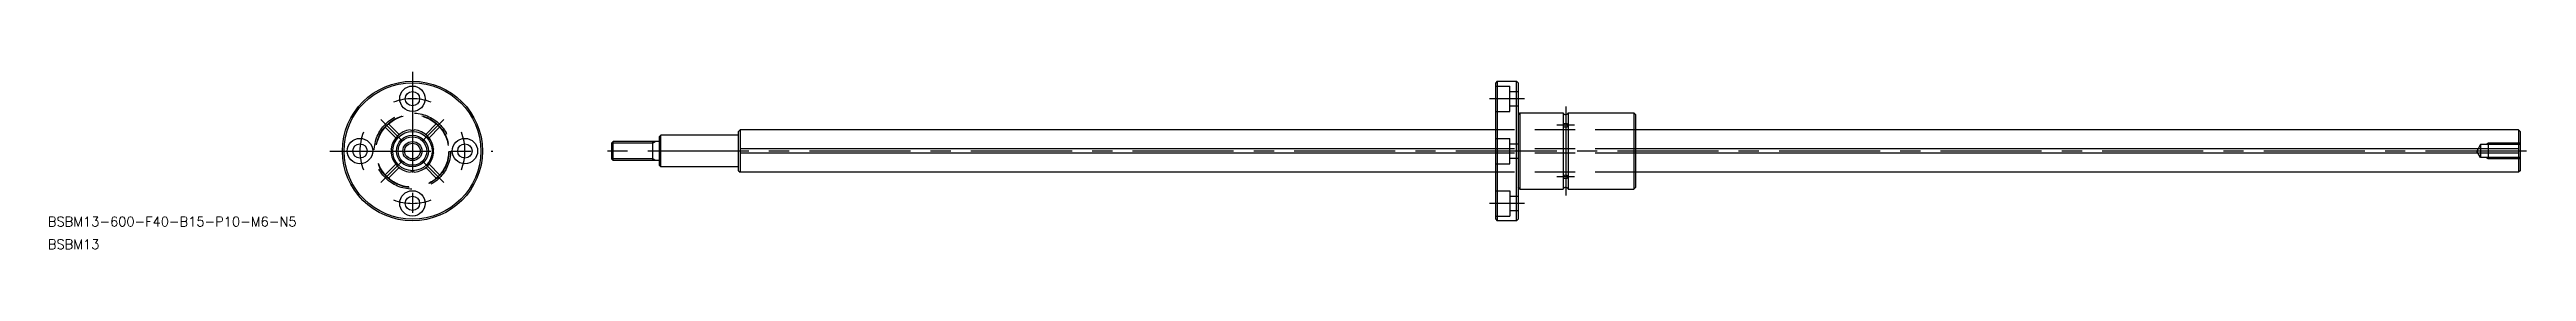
# Model space of a CAD drawing. Extents: x -114 to 665, y -31 to 25.
import ezdxf

# ---------------------------------------------------------------- set-up
doc = ezdxf.new("R2010")
doc.units = 0
doc.linetypes.add('CENTER', pattern=[50.8, 31.75, -6.35, 6.35, -6.35])
doc.linetypes.add('DASHED', pattern=[19.05, 12.7, -6.35])
doc.layers.get('0').update_dxf_attribs({"linetype": 'CONTINUOUS'})
doc.layers.add('CENTER', color=1, linetype='CENTER')
doc.styles.get("Standard").update_dxf_attribs({"font": 'txt.shx', "height": 3, "bigfont": 'bigfont.shx'})

# ---------------------------------------------------------------- blocks, each defined once
blk = doc.blocks.new('*U4')
at = {"color": 7, "linetype": 'CONTINUOUS'}
blk.add_text('BSBM13-600-F40-B15-P10-M6-N5', height=3, dxfattribs=at).set_placement((-114.59, -23.76))
blk = doc.blocks.new('*U5')
at = {"color": 7, "linetype": 'CONTINUOUS'}
blk.add_text('BSBM13', height=3, dxfattribs=at).set_placement((-114.59, -30.91))

msp = doc.modelspace()

# ---------------------------------------------------------------- linework, layer by layer
at = {"color": 7, "linetype": 'CONTINUOUS'}
for p, q in [((341.03, 22), (340.53, 21.5)), ((340.53, -21.5), (340.53, 21.5)), ((341.03, 22), (341.03, -22)), ((341.03, 22), (347.03, 22)), ((347.03, -22), (347.03, 22)), ((347.03, 22), (347.53, 21.5)), ((347.53, 21.5), (347.53, -21.5)), ((348.13, 12), (347.53, 11.4)), ((348.13, 12), (348.13, -12)), ((348.13, 12), (361.73, 12)), ((361.73, 12), (361.73, -12)), ((363.33, 12), (363.33, -12)), ((363.33, 12), (383.93, 12)), ((383.93, 12), (383.93, -12)), ((384.53, 11.4), (383.93, 12)), ((384.53, -11.4), (384.53, 11.4)), ((62.53, 2.46), (63.07, 3)), ((62.53, 2.46), (62.53, -2.46)), ((77.53, 3), (63.07, 3)), ((63.07, -3), (63.07, 3)), ((75.53, -3), (75.53, 3)), ((77.53, 4.5), (78.03, 5)), ((77.53, 4.5), (77.53, -4.5)), ((78.03, -5), (78.03, 5)), ((102.53, 5), (78.03, 5)), ((102.53, 6.2), (103, 6.67)), ((102.53, -6.2), (102.53, 6.2)), ((340.53, 6.67), (103, 6.67)), ((103.03, 6.67), (103.03, -6.67)), ((340.53, 0.66), (103.03, 0.66)), ((662.06, 6.67), (384.53, 6.67)), ((662.03, 0.66), (384.53, 0.66)), ((662.03, 6.67), (662.03, -6.67)), ((662.53, 6.2), (662.06, 6.67)), ((662.53, 6.2), (662.53, -6.2)), ((62.53, -2.46), (63.07, -3)), ((77.53, -3), (63.07, -3)), ((77.53, -4.5), (78.03, -5)), ((102.53, -5), (78.03, -5)), ((102.53, -6.2), (103, -6.67)), ((340.53, -6.67), (103, -6.67)), ((340.53, -0.66), (103.03, -0.66)), ((662.03, -0.66), (384.53, -0.66)), ((662.06, -6.67), (384.53, -6.67)), ((662.53, -6.2), (662.06, -6.67)), ((348.13, -12), (347.53, -11.4)), ((348.13, -12), (361.73, -12)), ((363.33, -12), (383.93, -12)), ((383.93, -12), (384.53, -11.4)), ((340.53, -21.5), (341.03, -22)), ((347.03, -22), (341.03, -22)), ((347.03, -22), (347.53, -21.5))]:
    msp.add_line(p, q, dxfattribs=at)
at = {"color": 3, "linetype": 'DASHED'}
for p, q in [((340.53, 20.5), (344.93, 20.5)), ((344.93, 12.5), (344.93, 20.5)), ((344.93, 18.75), (347.53, 18.75)), ((-4.18, 5.24), (-7.58, 8.64)), ((7.58, 8.64), (4.18, 5.24)), ((340.53, 12.5), (344.93, 12.5)), ((344.93, 14.25), (347.53, 14.25)), ((-5.24, 4.18), (-8.64, 7.58)), ((8.64, 7.58), (5.24, 4.18)), ((384.53, 6.67), (340.53, 6.67)), ((340.53, 4), (344.93, 4)), ((384.53, 0.66), (340.53, 0.66)), ((344.93, -4), (344.93, 4)), ((344.93, 2.25), (347.53, 2.25)), ((650.13, 2.07), (648.94, 0)), ((650.13, -2.07), (648.94, 0)), ((650.13, 2.07), (650.13, -2.07)), ((662.53, 2.07), (650.13, 2.07)), ((652.53, 2.5), (651.78, 2.07)), ((652.53, 2.5), (652.53, -2.5)), ((662.53, 2.5), (652.53, 2.5)), ((-5.24, -4.18), (-8.64, -7.58)), ((-4.18, -5.24), (-7.58, -8.64)), ((7.58, -8.64), (4.18, -5.24)), ((8.64, -7.58), (5.24, -4.18)), ((384.53, -0.66), (340.53, -0.66)), ((340.53, -4), (344.93, -4)), ((384.53, -6.67), (340.53, -6.67)), ((344.93, -2.25), (347.53, -2.25)), ((662.53, -2.07), (650.13, -2.07)), ((652.53, -2.5), (651.78, -2.07)), ((662.53, -2.5), (652.53, -2.5)), ((340.53, -12.5), (344.93, -12.5)), ((344.93, -12.5), (344.93, -20.5)), ((344.93, -14.25), (347.53, -14.25)), ((340.53, -20.5), (344.93, -20.5)), ((344.93, -18.75), (347.53, -18.75))]:
    msp.add_line(p, q, dxfattribs=at)
at = {"color": 3, "linetype": 'CONTINUOUS'}
for p, q in [((75.53, 2.46), (62.53, 2.46)), ((76.47, 3), (75.53, 2.46)), ((75.53, -2.46), (62.53, -2.46)), ((76.47, -3), (75.53, -2.46))]:
    msp.add_line(p, q, dxfattribs=at)
at = {"color": 7, "linetype": 'CONTINUOUS'}
for centre, radius in [((0, 0), 22), ((0, 0), 21.5), ((0, 16.5), 4), ((0, 16.5), 2.25), ((-16.5, 0), 4), ((-16.5, 0), 2.25), ((0, 0), 6.2), ((0, 0), 5), ((0, 0), 4.5), ((0, 0), 3), ((16.5, 0), 4), ((16.5, 0), 2.25), ((0, -16.5), 4), ((0, -16.5), 2.25)]:
    msp.add_circle(centre, radius, dxfattribs=at)
at = {"color": 3, "linetype": 'DASHED'}
for radius in [12, 11.5, 11.4]:
    msp.add_circle((0, 0), radius, dxfattribs=at)
at = {"color": 3, "linetype": 'CONTINUOUS'}
msp.add_circle((0, 0), 2.46, dxfattribs=at)
at = {"color": 7, "linetype": 'CONTINUOUS'}
for centre, radius, start, end in [((362.53, 12.39), 0.89, 205.98923, 334.01077), ((362.27, 8.11), 0.49, 114.12209, 177.08548), ((362.36, 8.18), 0.583, 184.73215, 240.93282), ((362.53, 7.43), 1.21, 67.68369, 112.31631), ((362.7, 8.18), 0.583, 299.06718, 355.26785), ((362.79, 8.11), 0.49, 2.91452, 65.87791), ((0, 0), 6.7, 95.66302, 174.33698), ((-7.89, 0), 1.39, 331.59897, 28.40103), ((0, 7.89), 1.39, 241.59897, 298.40103), ((0, 0), 6.7, 5.66302, 84.33698), ((7.89, 0), 1.39, 151.59897, 208.40103), ((362.53, 8.81), 1.23, 248.44783, 291.55217), ((0, 0), 6.7, 185.66302, 264.33698), ((0, -7.89), 1.39, 61.59897, 118.40103), ((0, 0), 6.7, 275.66302, 354.33698), ((362.36, -8.18), 0.583, 119.06718, 175.26785), ((362.53, -8.81), 1.23, 68.44783, 111.55217), ((362.7, -8.18), 0.583, 4.73215, 60.93282), ((362.53, -12.39), 0.89, 25.98923, 154.01077), ((362.27, -8.11), 0.49, 182.91452, 245.87791), ((362.53, -7.43), 1.21, 247.68369, 292.31631), ((362.79, -8.11), 0.49, 294.12209, 357.08548)]:
    msp.add_arc(centre, radius, start, end, dxfattribs=at)
at = {"layer": 'CENTER', "color": 1, "linetype": 'CENTER'}
for p, q in [((0, 24.94), (0, -24.71)), ((349.53, 16.5), (338.53, 16.5)), ((365.28, 8.13), (359.78, 8.13)), ((362.53, 14), (362.53, -14)), ((-26.01, 0), (25.3, 0)), ((664.53, 0), (60.53, 0)), ((365.28, -8.13), (359.78, -8.13)), ((349.53, -16.5), (338.53, -16.5))]:
    msp.add_line(p, q, dxfattribs=at)
at = {"layer": 'CENTER', "color": 1, "linetype": 'CONTINUOUS'}
for p, q in [((-3.32, 3.32), (-9.9, 9.9)), ((9.9, 9.9), (3.32, 3.32)), ((-3.32, -3.32), (-9.9, -9.9)), ((9.9, -9.9), (3.32, -3.32))]:
    msp.add_line(p, q, dxfattribs=at)
at = {"layer": 'CENTER', "color": 1, "linetype": 'CENTER'}
for start, end in [(69.04864, 110.95136), (159.04864, 200.95136), (339.04864, 20.95136), (249.04864, 290.95136)]:
    msp.add_arc((0, 0), 16.5, start, end, dxfattribs=at)

# ---------------------------------------------------------------- block references
at = {"color": 7, "linetype": 'CONTINUOUS'}
for name in ['*U4', '*U5']:
    msp.add_blockref(name, (0, 0), dxfattribs=at)

doc.saveas('drawing.dxf')
